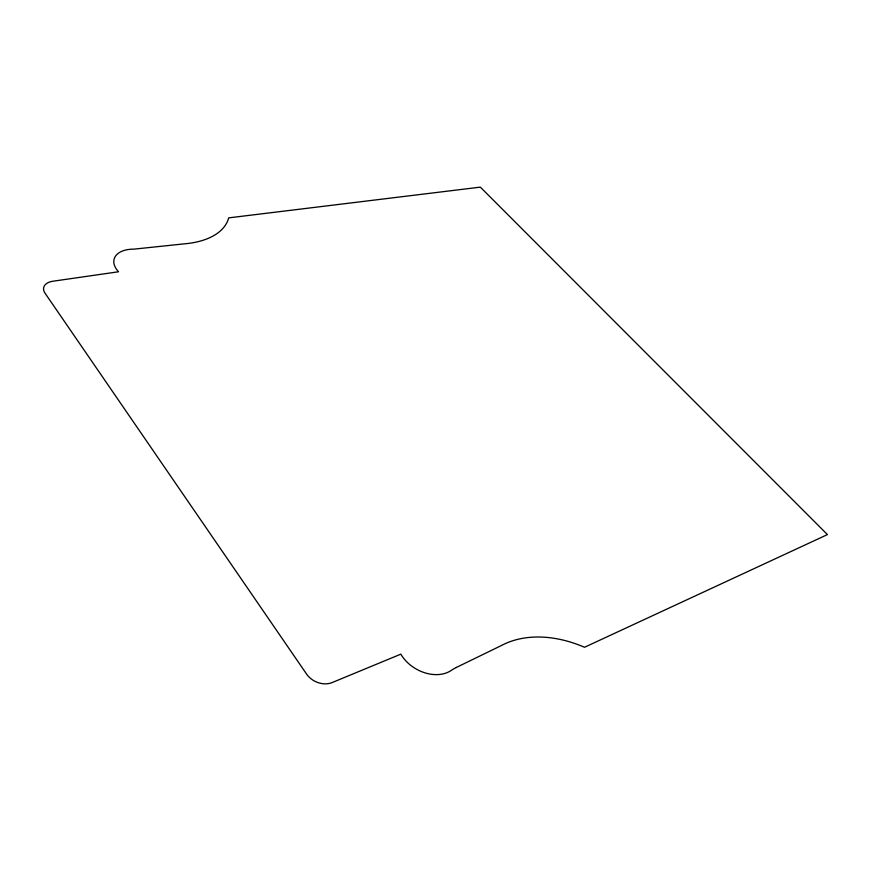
<?xml version="1.0" encoding="UTF-8"?>
<svg xmlns="http://www.w3.org/2000/svg" width="871" height="871" viewBox="0 0 871 871"><rect width="100%" height="100%" fill="white"/><g stroke="black" fill="none" stroke-linecap="round" stroke-linejoin="round"><path stroke-width="1.31" d="M456.36 667.447L452.234 669.712A33.457 24.824 30.6 0 1 400.823 654.154L332.167 682.559A18.988 14.938 25.7 0 1 306.603 674.11L45.02 293.168A16.266 9.657 12.2 0 1 52.859 281.235L118.554 271.774A28.035 16.19 15 0 1 133.818 249.15L184.674 243.815A83.431 44.737 15.7 0 0 228.703 217.87L480.346 187.134L827.45 534.587L584.528 647.273A110.182 78.956 38.8 0 0 501.772 645.346L456.36 667.447"/></g></svg>
